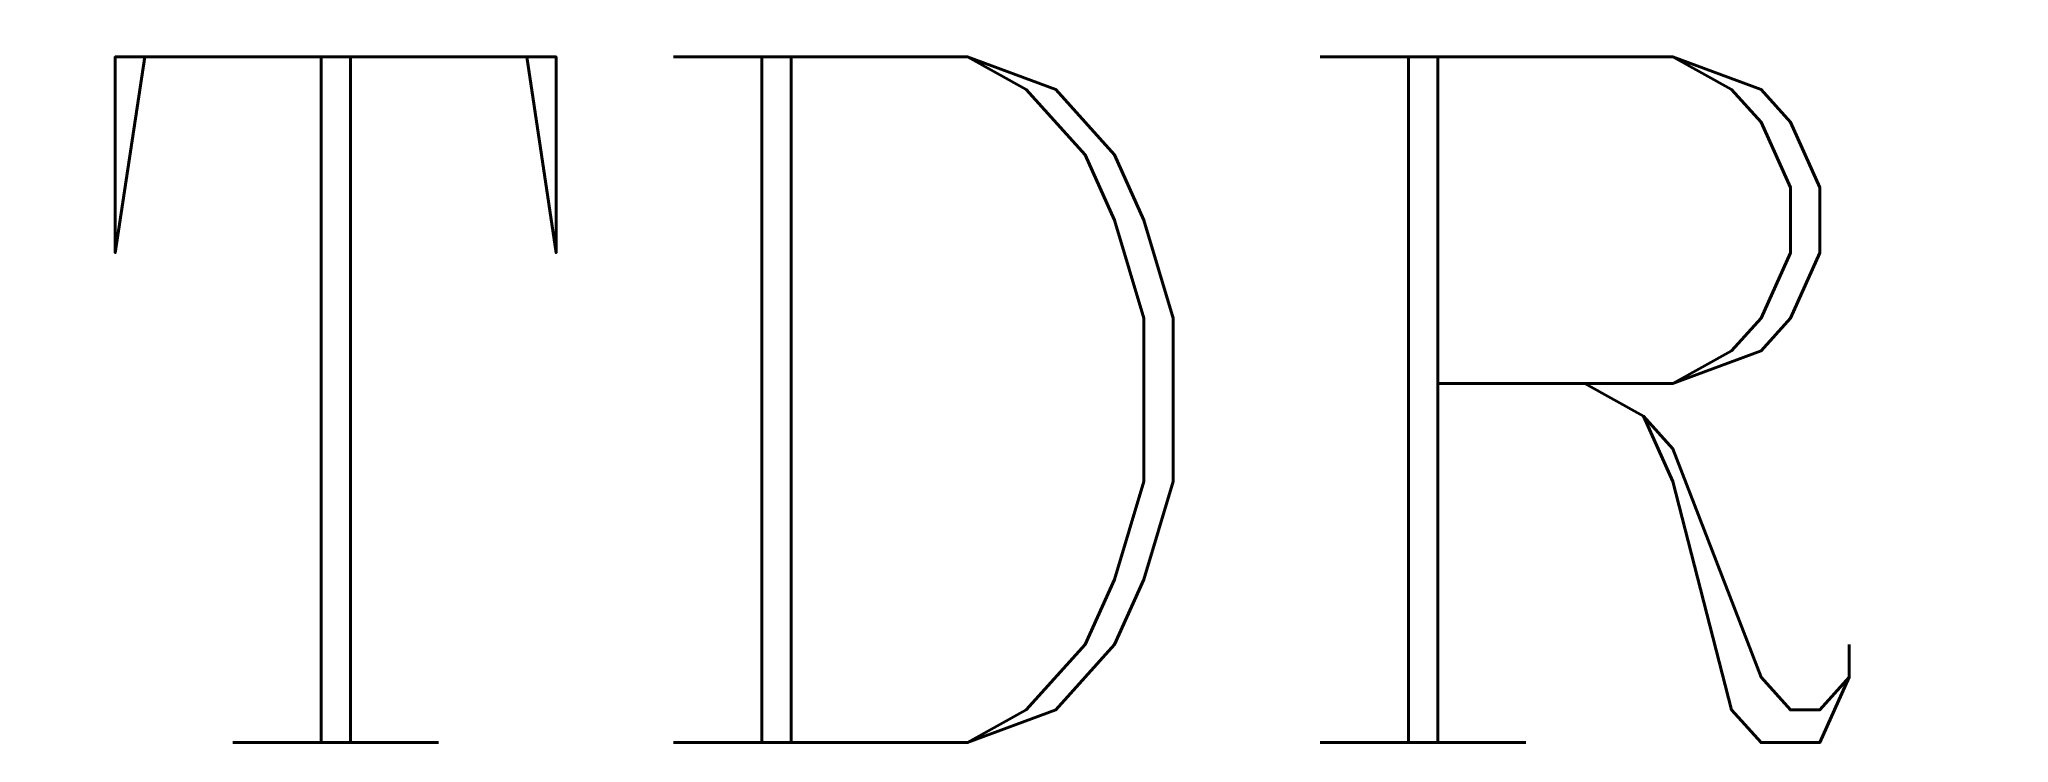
# Model space of a CAD drawing. Header units: inches. Extents: x -26.3 to 32.3, y 2.6 to 23.5.
import ezdxf

# ---------------------------------------------------------------- set-up
doc = ezdxf.new("R2010")
doc.units = ezdxf.units.IN
doc.header["$LTSCALE"] = 48
doc.header["$MEASUREMENT"] = 0
doc.styles.add('FSL12-1', font='complex.shx')

msp = doc.modelspace()

# ---------------------------------------------------------------- wipeouts: each hides what was drawn before it
msp.add_wipeout([(-26.318, 23.503), (32.267, 23.503), (32.267, 2.584), (-26.318, 2.584)])

# ---------------------------------------------------------------- next in the draw order: texts
at = {"linetype": 'Continuous', "insert": (-25.808, 22.984), "char_height": 20.4, "width": 142.8, "attachment_point": 1, "style": 'FSL12-1'}
msp.add_mtext('TDR', dxfattribs=at)
msp.add_mtext('TDR', dxfattribs=at)

doc.saveas('drawing.dxf')
